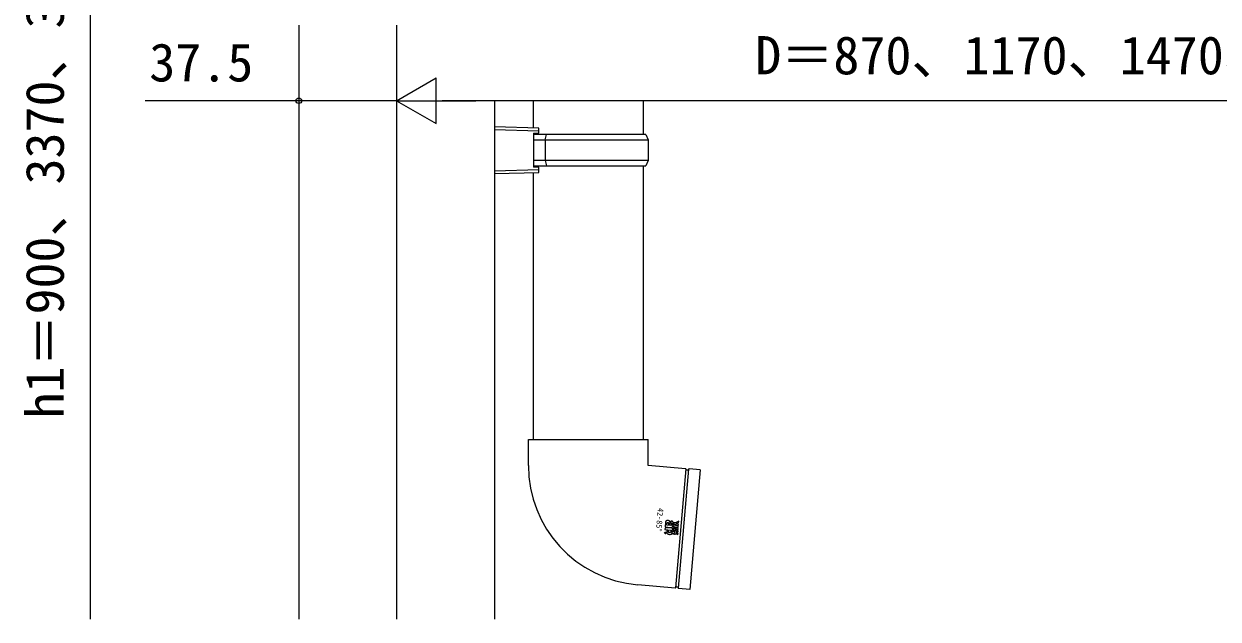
# Model space of a CAD drawing. Units: millimetres, scale not verified. Extents: x -875 to 875, y -1305 to 1297.
# Drawn here: x -550.4 to -92.5, y 10.3 to 238.8 of the extents above; entities that cross this region are included whole.
import ezdxf
from ezdxf.enums import TextEntityAlignment as Align

# ---------------------------------------------------------------- set-up
doc = ezdxf.new("R2010")
doc.units = ezdxf.units.MM
doc.header["$LTSCALE"] = 8
for name, color, linetype in [('0-4_YKK_12', 2, 'Continuous'), ('0-5_YKK_13', 4, 'Continuous'), ('0-6_YKK_D', 6, 'Continuous')]:
    doc.layers.add(name, color=color, linetype=linetype)
doc.styles.add('ＭＳ ゴシック', font='')
doc.styles.get('ＭＳ ゴシック').set_extended_font_data('MS Gothic')

msp = doc.modelspace()

# ---------------------------------------------------------------- linework, layer by layer
at = {"layer": '0-4_YKK_12'}
for p, q in [((-445, 209.3), (-445, 10.3)), ((-407.5, 209.3), (-407.5, 10.3)), ((-370, 209.3), (-370, 10.3))]:
    msp.add_line(p, q, dxfattribs=at)
at = {"layer": '0-5_YKK_13'}
for p, q in [((-355, 198.859), (-355, 209.3)), ((-313, 209.3), (-313, 196.3)), ((-353, 198.8), (-370, 199.3)), ((-370, 199.3), (-370, 181.3)), ((-370, 198.3), (-353, 197.8)), ((-353, 197.8), (-353, 198.8)), ((-355, 196.8), (-355, 183.8)), ((-350.093, 196.3), (-355, 196.3)), ((-355, 194.3), (-350.523, 194.3)), ((-350.523, 194.3), (-350.093, 196.3)), ((-350.523, 194.3), (-311, 194.3)), ((-312, 196.3), (-350.093, 196.3)), ((-312, 196.3), (-311, 194.3)), ((-350.523, 186.3), (-355, 186.3)), ((-355, 184.3), (-350.093, 184.3)), ((-353, 183.8), (-355, 183.8)), ((-353, 182.8), (-353, 183.8)), ((-311, 186.3), (-350.523, 186.3)), ((-313, 184.3), (-313, 79.3)), ((-353, 182.8), (-370, 182.3)), ((-355, 79.3), (-355, 181.741)), ((-357, 69.3), (-357, 79.3)), ((-311, 69.3), (-311, 79.3)), ((-296.725, 68.051), (-311, 69.3)), ((-296.564, 67.941), (-300.556, 22.307)), ((-295.567, 67.853), (-299.56, 22.22)), ((-291.076, 67.557), (-295.389, 67.934)), ((-291.076, 67.557), (-295.085, 21.732)), ((-304.635, 43.564), (-304.718, 43.406)), ((-304.486, 43.323), (-304.484, 43.315)), ((-304.359, 43.324), (-304.362, 43.318)), ((-304.329, 43.308), (-304.333, 43.3)), ((-300.735, 22.226), (-315.009, 23.475)), ((-295.085, 21.732), (-299.398, 22.109))]:
    msp.add_line(p, q, dxfattribs=at)
for points in [[(-355, 196.8), (-353, 196.8), (-353, 197.8)], [(-350.523, 194.3), (-350.523, 186.3), (-350.093, 184.3), (-312, 184.3)], [(-311, 194.3), (-311, 186.3), (-312, 184.3)], [(-370, 181.3), (-353, 181.8), (-353, 182.8)], [(-357, 79.3), (-334, 79.3), (-311, 79.3)], [(-302.637, 47.002), (-302.63, 47.178), (-302.638, 47.361), (-302.664, 47.543), (-302.691, 47.648), (-302.732, 47.752), (-302.79, 47.85), (-302.869, 47.94), (-302.973, 48.018), (-303.104, 48.081), (-303.266, 48.125), (-303.465, 48.148), (-303.699, 48.148), (-303.891, 48.124), (-304.044, 48.077), (-304.162, 48.006), (-304.251, 47.913), (-304.312, 47.797), (-304.352, 47.661), (-304.375, 47.503), (-304.531, 45.72)], [(-304.531, 45.72), (-302.352, 45.529), (-302.255, 45.525), (-302.163, 45.529), (-302.076, 45.542), (-301.995, 45.566), (-301.918, 45.602), (-301.847, 45.65), (-301.781, 45.712), (-301.719, 45.788), (-301.621, 45.974), (-301.552, 46.198)], [(-301.496, 47.343), (-301.515, 47.463), (-301.572, 47.617), (-301.654, 47.733), (-301.755, 47.817), (-301.868, 47.875), (-301.987, 47.913), (-302.107, 47.936), (-302.22, 47.95), (-302.321, 47.961), (-302.384, 47.222), (-302.341, 47.216), (-302.301, 47.208), (-302.264, 47.198), (-302.231, 47.185), (-302.201, 47.168), (-302.175, 47.145), (-302.154, 47.116), (-302.137, 47.08), (-302.117, 46.992), (-302.109, 46.888), (-302.111, 46.776), (-302.12, 46.663), (-302.135, 46.557), (-302.155, 46.464), (-302.177, 46.391), (-302.217, 46.327), (-302.261, 46.301), (-302.286, 46.293), (-302.312, 46.289), (-302.339, 46.288), (-302.368, 46.289), (-302.397, 46.292), (-303.849, 46.419), (-303.78, 47.204), (-303.769, 47.241), (-303.753, 47.276), (-303.73, 47.308), (-303.701, 47.336), (-303.664, 47.358)], [(-303.664, 47.358), (-303.617, 47.375), (-303.561, 47.384), (-303.494, 47.385), (-303.434, 47.378), (-303.382, 47.362), (-303.337, 47.338), (-303.301, 47.306), (-303.272, 47.266), (-303.252, 47.217), (-303.238, 47.161), (-303.233, 47.08), (-303.234, 47.038), (-303.238, 46.974), (-303.243, 46.896), (-303.25, 46.808), (-303.26, 46.716), (-303.273, 46.627), (-303.289, 46.546), (-302.724, 46.496), (-302.714, 46.521), (-302.697, 46.592), (-302.675, 46.701), (-302.653, 46.84)], [(-299.491, 45.953), (-301.355, 46.116), (-301.399, 45.616), (-300.697, 45.555), (-300.744, 45.013), (-301.448, 45.075), (-301.49, 44.586), (-300.749, 44.522), (-300.681, 44.522), (-300.615, 44.535), (-300.553, 44.56), (-300.496, 44.596), (-300.448, 44.642), (-300.408, 44.699), (-300.38, 44.766), (-300.366, 44.841)], [(-299.324, 47.858), (-300.611, 47.255), (-301.251, 47.311), (-301.294, 46.815), (-300.671, 46.76), (-299.491, 45.953), (-299.491, 45.954)], [(-300.355, 44.968), (-299.629, 44.373), (-299.578, 44.961), (-300.297, 45.52), (-299.535, 45.453), (-299.491, 45.954), (-299.491, 45.953)], [(-299.491, 45.954), (-299.443, 46.498), (-300.178, 46.973), (-299.372, 47.314), (-299.324, 47.858)], [(-304.718, 43.406), (-304.505, 43.152), (-304.334, 43.206), (-304.251, 43.365), (-304.305, 43.535), (-304.464, 43.618), (-304.652, 43.585), (-304.635, 43.564)], [(-304.357, 43.274), (-304.373, 43.304), (-304.409, 43.294), (-304.437, 43.304), (-304.455, 43.337), (-304.457, 43.373), (-304.454, 43.402), (-304.481, 43.39), (-304.655, 43.308), (-304.659, 43.269), (-304.491, 43.348)], [(-304.352, 43.353), (-304.345, 43.431), (-304.641, 43.457), (-304.638, 43.491), (-304.309, 43.462), (-304.319, 43.35)], [(-301.687, 45.158), (-304.558, 45.409), (-304.622, 44.67), (-302.354, 44.472), (-302.415, 43.767), (-302.43, 43.688), (-302.459, 43.63), (-302.5, 43.589), (-302.554, 43.562), (-302.618, 43.549), (-302.694, 43.545), (-302.779, 43.548), (-302.873, 43.555), (-303.021, 43.574), (-303.131, 43.601), (-303.209, 43.636), (-303.26, 43.679), (-303.289, 43.732), (-303.301, 43.793), (-303.302, 43.863), (-303.296, 43.942), (-303.259, 44.37), (-303.855, 44.422), (-303.921, 43.663), (-303.924, 43.586), (-303.919, 43.508), (-303.904, 43.431), (-303.879, 43.355), (-303.844, 43.28), (-303.797, 43.208), (-303.737, 43.137), (-303.665, 43.069), (-303.549, 42.997), (-303.396, 42.936), (-303.215, 42.888), (-303.016, 42.854), (-302.811, 42.837), (-302.611, 42.838), (-302.424, 42.859), (-302.263, 42.901)], [(-304.412, 43.261), (-304.473, 43.294), (-304.469, 43.289)], [(-302.263, 42.901), (-302.208, 42.922), (-302.146, 42.953), (-302.081, 42.996), (-302.016, 43.052), (-301.956, 43.123), (-301.904, 43.211), (-301.863, 43.316), (-301.837, 43.442), (-301.687, 45.158)], [(-300.517, 43.112), (-300.532, 43.037), (-300.559, 42.97), (-300.599, 42.913), (-300.648, 42.866), (-300.704, 42.83), (-300.767, 42.805), (-300.832, 42.792), (-300.9, 42.792), (-301.641, 42.856), (-301.598, 43.346), (-300.895, 43.284), (-300.848, 43.825), (-301.55, 43.887), (-301.507, 44.387), (-299.642, 44.224), (-299.686, 43.724), (-300.449, 43.79), (-299.729, 43.232), (-299.781, 42.644), (-300.506, 43.239)], [(-300.515, 43.14), (-300.511, 43.178), (-300.51, 43.199)], [(-300.364, 44.869), (-300.36, 44.907), (-300.358, 44.929)]]:
    msp.add_lwpolyline(points, dxfattribs=at)
msp.add_lwpolyline([(-304.652, 43.585), (-304.461, 43.646), (-304.224, 43.363), (-304.316, 43.185), (-304.507, 43.125), (-304.685, 43.217), (-304.745, 43.408), (-304.635, 43.564)], close=True, dxfattribs=at)
for centre, radius, start, end in [((-311, 69.3), 46, 180, 265), ((-296.743, 67.852), 0.2, 11.60155, 85), ((-296.057, 67.993), 0.5, 191.60155, 338.39845), ((-295.406, 67.735), 0.2, 85, 158.39845), ((-305.491, 47.21), 2.862, 352.57729, 355.82665), ((-304.033, 46.774), 2.547, 346.92651, 352.59106), ((-305.009, 46.906), 3.531, 352.51752, 356.66395), ((-304.384, 47.02), 2.906, 2.86045, 6.37927), ((-305.69, 46.949), 4.214, 356.61787, 359.95071), ((-305.593, 46.952), 4.117, 359.90189, 2.95747), ((-300.717, 22.425), 0.2, 265, 338.39845), ((-300.066, 22.168), 0.5, 11.60155, 158.39845), ((-299.381, 22.308), 0.2, 191.60155, 265)]:
    msp.add_arc(centre, radius, start, end, dxfattribs=at)
at = {"layer": '0-6_YKK_D'}
for p, q in [((-525, 421.8), (-525, 10.3)), ((-445, 238.3), (-445, 208.3)), ((-407.5, 238.3), (-407.5, 208.3)), ((-407.5, 238.3), (-407.5, 208.3)), ((-407.5, 209.3), (-392.345, 218.05)), ((-392.345, 200.55), (-392.345, 218.05)), ((-407.5, 209.3), (-392.345, 200.55)), ((-407.5, 209.3), (-377.189, 209.3)), ((175, 209.3), (-390, 209.3))]:
    msp.add_line(p, q, dxfattribs=at)
msp.add_lwpolyline([(-407.5, 209.3), (-445, 209.3), (-503.891, 209.3)], dxfattribs=at)
msp.add_circle((-445, 209.3), 1.075, dxfattribs=at)

# ---------------------------------------------------------------- texts
at = {"layer": '0-5_YKK_13', "style": 'ＭＳ ゴシック'}
msp.add_text('42-85°', height=2.199, rotation=265, dxfattribs=at).set_placement((-307.973, 53.102), align=Align.BOTTOM_LEFT)
at = {"layer": '0-6_YKK_D', "style": 'ＭＳ ゴシック'}
msp.add_text('h1＝900、3370、3970', height=14.66, rotation=90, dxfattribs=at).set_placement((-530.727, 87.3), align=Align.BOTTOM_LEFT)
for s, p in [('D＝870、1170、1470、1770', (-270, 215.027)), ('37.5', (-502.368, 212.3))]:
    msp.add_text(s, height=14.66, dxfattribs=at).set_placement(p, align=Align.BOTTOM_LEFT)

doc.saveas('drawing.dxf')
